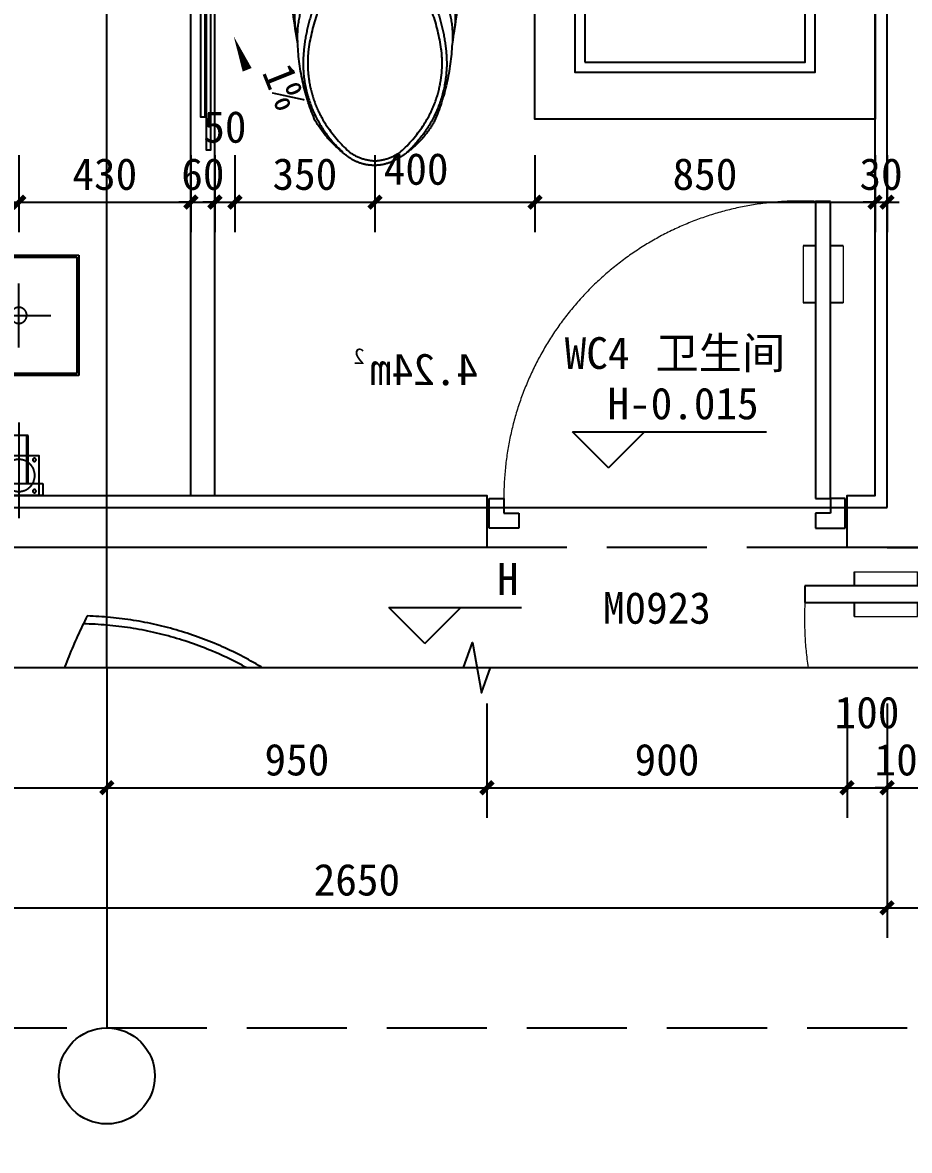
# Model space of a CAD drawing. Header units: millimetres. Extents: x -15 to 66915, y -15 to 18798.
# Drawn here: x 42905 to 45122, y 10256 to 13074 of the extents above; entities that cross this region are included whole.
import ezdxf
from ezdxf.enums import TextEntityAlignment as Align
from ezdxf.xclip import XClip

# ---------------------------------------------------------------- set-up
doc = ezdxf.new("R2010")
doc.units = ezdxf.units.MM
doc.header["$LTSCALE"] = 1000
doc.header["$XCLIPFRAME"] = 2
for name, pattern in [('1#2#楼$0$DOTE', [2.42, 2, -0.2, 0.02, -0.2]), ('105-WC$0$DASH', [0.35, 0.25, -0.1]), ('105-家具-标$0$DASH', [0.35, 0.25, -0.1]), ('DASH', [0.35, 0.25, -0.1])]:
    doc.linetypes.add(name, pattern=pattern)
doc.layers.get('Defpoints').update_dxf_attribs({"color": 4, "linetype": 'DASH'})
for name, color, linetype in [('1#2#楼$0$A-ANNO-AXIS', 3, 'Continuous'), ('1#2#楼$0$A-ANNO-DIM-SYMB', 3, 'Continuous'), ('1#2#楼$0$A-ANNO-DIMS', 3, 'Continuous'), ('1#2#楼$0$A-ANNO-DOTE', 10, '1#2#楼$0$DOTE'), ('1#2#楼$0$A-ANNO-ELEV', 3, 'Continuous'), ('1#2#楼$0$A-ANNO-SYMB', 3, 'Continuous'), ('1#2#楼$0$A-ANNO-TEXT', 7, 'Continuous'), ('1#2#楼$0$A-DOOR-IDEN', 53, 'Continuous'), ('105-WC$0$A-FLOR-SPCL', 225, 'Continuous'), ('105-WC$0$BS-STAIR', 225, 'Continuous'), ('105-WC$0$FF-FIXT', 225, 'Continuous'), ('105-WC$0$FF-洁具及配件', 31, 'Continuous'), ('105-WC$0$洁具', 225, 'Continuous'), ('105-墙体$0$A-DOOR', 51, 'Continuous'), ('105-墙体$0$A-WALL-BLOK', 131, 'Continuous'), ('105-家具-标$0$DS-HIGH CABINET', 47, 'Continuous'), ('105-家具-标$0$DS-HIGH CABINET--02', 35, 'Continuous'), ('105-家具-标$0$DS-NOTES', 225, 'Continuous'), ('105-家具-标$0$FF-FURN', 47, '105-家具-标$0$DASH'), ('105-家具-标$0$fur', 253, 'Continuous'), ('140-墙体$0$A-WALL-BLOK', 131, 'Continuous'), ('AXIS_TEXT', 7, 'Continuous')]:
    doc.layers.add(name, color=color, linetype=linetype)
doc.styles.add('1#2#楼$0$_TCH_DIM', font='')
doc.styles.add('1#2#楼$0$_TCH_DIM_T3', font='')
doc.styles.add('1#2#楼$0$_TCH_WINDOW', font='')
doc.styles.add('105-WC$0$_TCH_SPACE', font='')
doc.styles.add('COMPLEX', font='COMPLEX')
doc.styles.get('1#2#楼$0$_TCH_DIM').set_extended_font_data('SimSun')
doc.styles.get('1#2#楼$0$_TCH_DIM_T3').set_extended_font_data('SimSun')
doc.styles.get('1#2#楼$0$_TCH_WINDOW').set_extended_font_data('SimSun')
doc.styles.get('105-WC$0$_TCH_SPACE').set_extended_font_data('SimSun')
doc.dimstyles.new('1#2#楼$0$_TCH_ARCH&&30', dxfattribs={"dimtxt": 79.303797, "dimasz": 30, "dimexe": 75, "dimexo": 90, "dimgap": 30, "dimtad": 1, "dimdec": 0, "dimzin": 0, "dimdsep": 46, "dimtxsty": '1#2#楼$0$_TCH_DIM_T3', "dimblk": '1#2#楼$0$_ArchTick', "dimcen": 0.09, "dimclrt": 7, "dimazin": 2, "dimtfac": 1, "dimtdec": 0, "dimtix": 1, "dimtmove": 2, "dimatfit": 3, "dimfxl": 100, "dimtolj": 1, "dimtzin": 0, "dimarcsym": 0})

# ---------------------------------------------------------------- blocks, each defined once
blk = doc.blocks.new('*U242')
at = {"layer": '105-家具-标$0$DS-HIGH CABINET', "ltscale": 20}
blk.add_lwpolyline([(0, 0), (0, -550), (2000, -550), (2000, 0)], close=True, dxfattribs=at)
at = {"layer": '105-家具-标$0$DS-HIGH CABINET--02', "linetype": '105-家具-标$0$DASH', "ltscale": 300}
for points in [[(20, -25), (20, -530), (1980, -530), (1980, -25)], [(35, -257.5), (20, -257.5), (20, -292.5), (35, -292.5)], [(1965, -262.5), (35, -262.5), (35, -287.5), (1965, -287.5)], [(1980, -257.5), (1965, -257.5), (1965, -292.5), (1980, -292.5)]]:
    blk.add_lwpolyline(points, close=True, dxfattribs=at)
for points in [[(135.6, -68.9), (36.9, -447.2), (57, -452.4), (119.8, -275), (151.6, -71.5), (135.6, -68.9)], [(156.2, -71.6), (156.2, -462.5), (176.9, -462.5), (192.9, -275), (172.4, -70), (156.2, -71.6)], [(289, -68.9), (190.4, -447.2), (210.4, -452.4), (273.2, -275), (305, -71.5), (289, -68.9)], [(405.6, -68.9), (306.9, -447.2), (327, -452.4), (389.8, -275), (421.6, -71.5), (405.6, -68.9)], [(426.2, -71.6), (426.2, -462.5), (446.9, -462.5), (462.9, -275), (442.4, -70), (426.2, -71.6)], [(559, -68.9), (460.4, -447.2), (480.4, -452.4), (543.2, -275), (575, -71.5), (559, -68.9)], [(675.6, -68.9), (576.9, -447.2), (597, -452.4), (659.8, -275), (691.6, -71.5), (675.6, -68.9)], [(696.2, -71.6), (696.2, -462.5), (716.9, -462.5), (732.9, -275), (712.4, -70), (696.2, -71.6)], [(829, -68.9), (730.4, -447.2), (750.4, -452.4), (813.2, -275), (845, -71.5), (829, -68.9)], [(945.6, -68.9), (846.9, -447.2), (867, -452.4), (929.8, -275), (961.6, -71.5), (945.6, -68.9)], [(966.2, -71.6), (966.2, -462.5), (986.9, -462.5), (1002.9, -275), (982.4, -70), (966.2, -71.6)], [(1099, -68.9), (1000.4, -447.2), (1020.4, -452.4), (1083.2, -275), (1115, -71.5), (1099, -68.9)], [(1215.6, -68.9), (1116.9, -447.2), (1137, -452.4), (1199.8, -275), (1231.6, -71.5), (1215.6, -68.9)], [(1236.2, -71.6), (1236.2, -462.5), (1256.9, -462.5), (1272.9, -275), (1252.4, -70), (1236.2, -71.6)], [(1369, -68.9), (1270.4, -447.2), (1290.4, -452.4), (1353.2, -275), (1385, -71.5), (1369, -68.9)], [(1485.6, -68.9), (1386.9, -447.2), (1407, -452.4), (1469.8, -275), (1501.6, -71.5), (1485.6, -68.9)], [(1506.2, -71.6), (1506.2, -462.5), (1526.9, -462.5), (1542.9, -275), (1522.4, -70), (1506.2, -71.6)], [(1639, -68.9), (1540.4, -447.2), (1560.4, -452.4), (1623.2, -275), (1655, -71.5), (1639, -68.9)], [(1755.6, -68.9), (1656.9, -447.2), (1677, -452.4), (1739.8, -275), (1771.6, -71.5), (1755.6, -68.9)], [(1776.2, -71.6), (1776.2, -462.5), (1796.9, -462.5), (1812.9, -275), (1792.4, -70), (1776.2, -71.6)], [(1909, -68.9), (1810.4, -447.2), (1830.4, -452.4), (1893.2, -275), (1925, -71.5), (1909, -68.9)]]:
    blk.add_lwpolyline(points, dxfattribs=at)
blk = doc.blocks.new('105-家具-标$0$A$C1a57c295')
at = {"layer": '105-家具-标$0$FF-FURN', "linetype": '105-家具-标$0$DASH', "ltscale": 250}
for centre, radius, start, end in [((250, -396.7), 896.7, 75.1372, 104.8628), ((1220, 250), 1220, 169.6111, 190.3889), ((-720, 250), 1220, 349.6111, 10.3889), ((250, 896.7), 896.7, 255.1372, 284.8628)]:
    blk.add_arc(centre, radius, start, end, dxfattribs=at)
at = {"layer": '105-家具-标$0$fur', "linetype": '105-家具-标$0$DASH', "ltscale": 250}
for centre, start, end in [((250, -396.7), 74.5336, 105.4664), ((250, 896.7), 254.5336, 285.4664)]:
    blk.add_arc(centre, 876.7, start, end, dxfattribs=at)
blk = doc.blocks.new('105-家具-标', base_point=(48050, 37750.5))
at = {"layer": 'Defpoints'}
blk.add_lwpolyline([(44800, 41950.5), (48050, 41950.5), (48050, 37750.5), (44800, 37750.5)], close=True, dxfattribs=at)
at = {"ltscale": 20, "xscale": -1, "rotation": 196.5444351653798}
blk.add_blockref('105-家具-标$0$A$C1a57c295', (46930.5, 41671.6, 0), dxfattribs=at)
at = {"layer": '105-家具-标$0$DS-NOTES', "linetype": '105-家具-标$0$DASH', "ltscale": 400, "xscale": -1}
blk.add_blockref('*U242', (48050, 41050.5), dxfattribs=at)
blk = doc.blocks.new('105-墙体$0$$DorLib2D$00000009')
for p, q in [((0.4129, 0.9053), (0.4129, 0.0807)), ((0.4541, 0.9053), (0.4129, 0.9053)), ((0.4541, 0.0807), (0.4541, 0.9053)), ((0.4129, 0.7822), (0.378, 0.7822)), ((0.489, 0.7822), (0.4541, 0.7822)), ((0.4129, 0.6235), (0.378, 0.6235)), ((0.489, 0.6235), (0.4541, 0.6235)), ((-0.4941, 0.0807), (-0.4529, 0.0807)), ((-0.4941, -0.0018), (-0.4941, 0.0807)), ((-0.4529, 0.0807), (-0.4529, 0.0395)), ((0.4129, 0.0807), (0.4541, 0.0807)), ((0.4953, 0.0807), (0.4541, 0.0807)), ((0.4541, 0.0807), (0.4541, 0.0395)), ((0.4953, -0.0018), (0.4953, 0.0807)), ((-0.4529, 0.0395), (-0.4117, 0.0395)), ((-0.4117, 0.0395), (-0.4117, -0.0018)), ((0.4541, 0.0395), (0.4129, 0.0395)), ((0.4129, 0.0395), (0.4129, -0.0018)), ((-0.4941, -0.0018), (-0.4941, -0.0018)), ((-0.4117, -0.0018), (-0.4941, -0.0018)), ((0.4129, -0.0018), (0.4953, -0.0018)), ((0.4953, -0.0018), (0.4953, -0.0018))]:
    blk.add_line(p, q)
at = {"lineweight": 13}
for p, q in [((0.378, 0.7822), (0.378, 0.6235)), ((0.489, 0.7822), (0.489, 0.6235))]:
    blk.add_line(p, q, dxfattribs=at)
blk.add_arc((0.3716, 0.0817), 0.8246, 87.134, 180.0717, dxfattribs=at)
blk = doc.blocks.new('105-墙体')
at = {"layer": '105-墙体$0$A-DOOR'}
blk.add_line((-1750, 4400), (-2650, 4400), dxfattribs=at)
at = {"layer": '105-墙体$0$A-WALL-BLOK'}
for p, q in [((-2750, 4400), (-2750, 6000)), ((-2650, 4400), (-2750, 4400)), ((-2650, 4300), (-2650, 4400)), ((-100, 4400), (-1750, 4400)), ((-1750, 4400), (-1750, 4300)), ((-2750, 4300), (-3350, 4300)), ((-2750, 4300), (-2650, 4300)), ((-1750, 4300), (-100, 4300))]:
    blk.add_line(p, q, dxfattribs=at)
at = {"layer": '105-墙体$0$A-DOOR'}
for p, xscale, yscale, zscale, rotation in [((-2200, 4350), 900, -900, 100, 180), ((-3450, 3750), 1000, -1000, 200, 90)]:
    blk.add_blockref('105-墙体$0$$DorLib2D$00000009', p, dxfattribs=dict(at, xscale=xscale, yscale=yscale, zscale=zscale, rotation=rotation))
blk = doc.blocks.new('105-WC$0$fffterthfhfghfghrtth')
at = {"color": 0, "ltscale": 300}
blk.add_line((-182.2, 0), (56.6, 0), dxfattribs=at)
at = {"color": 0, "linetype": '105-WC$0$DASH', "ltscale": 300}
for points in [[(-300, 150), (-600, 150), (-600, -150), (-300, -150)], [(-305, 145), (-595, 145), (-595, -145), (-305, -145)], [(-30, 60), (-30, -60), (0, -60), (0, 60)], [(-30, 23), (-30, -23), (-150, -23), (-150, 23)], [(-150, -20), (-150, 20), (-30, 20), (-30, -20)]]:
    blk.add_lwpolyline(points, close=True, dxfattribs=at)
for points in [[(-450, 80), (-450, -80)], [(-370, 0), (-530, 0)]]:
    blk.add_lwpolyline(points, dxfattribs=at)
blk.add_circle((-450, 0), 20, dxfattribs=at)
blk = doc.blocks.new('105-WC$0$A$C446C3F73')
at = {"layer": '105-WC$0$A-FLOR-SPCL'}
blk.add_lwpolyline([(-50, -50), (50, -50), (50, 50), (-50, 50)], close=True, dxfattribs=at)
for centre, radius in [((-39.1, 39.1), 4), ((0, 0), 40), ((39.1, 39.1), 4), ((-39.1, -39.1), 4), ((39.1, -39.1), 4)]:
    blk.add_circle(centre, radius, dxfattribs=at)
blk = doc.blocks.new('105-WC$0$A$C569A68CE')
at = {"layer": '105-WC$0$A-FLOR-SPCL'}
for p, q in [((-17.2, -195.2), (-16.1, -195.2)), ((14, -195.2), (15.1, -195.2))]:
    blk.add_line(p, q, dxfattribs=at)
for points in [[(20.6, 14.3), (16.6, 19.5), (11.4, 23.5), (5.4, 25.9), (-1, 26.8), (-7.5, 25.9), (-13.5, 23.5), (-18.7, 19.5), (-22.7, 14.3), (-25.1, 8.3), (-26, 1.8), (-25.1, -4.6), (-22.7, -10.6), (-18.7, -15.8), (-13.5, -19.8), (-7.6, -22.2), (-6.7, -22.7), (-6, -23.2), (-5.4, -24), (-5, -24.8), (-5, -25.7), (-5, -76.2), (-4.9, -77.3), (-4.6, -78.2), (-3.9, -79), (-3, -79.7), (-2.1, -80), (-1, -80.2), (0, -80), (0.9, -79.7), (1.8, -79), (2.5, -78.2), (2.9, -77.3), (3, -76.2), (3, -25.7), (3, -24.8), (3.3, -24), (3.9, -23.2), (4.6, -22.7), (5.5, -22.2), (11.4, -19.8), (16.6, -15.8), (20.6, -10.6), (23.1, -4.6), (24, 1.8), (23.1, 8.3)], [(20.2, 14), (16.3, 19.1), (11.2, 23), (5.3, 25.4), (-1, 26.3), (-7.3, 25.4), (-13.2, 23), (-18.3, 19.1), (-22.2, 14), (-24.6, 8.1), (-25.5, 1.8), (-24.6, -4.5), (-22.2, -10.4), (-18.3, -15.5), (-13.2, -19.4), (-7.3, -21.8), (-6.4, -22.3), (-5.6, -22.9), (-4.9, -23.8), (-4.5, -24.7), (-4.5, -25.7), (-4.5, -76.2), (-4.4, -77.2), (-4.1, -78), (-3.5, -78.7), (-2.7, -79.3), (-1.9, -79.6), (-1, -79.7), (-0.1, -79.6), (0.7, -79.3), (1.5, -78.7), (2.1, -78), (2.4, -77.2), (2.5, -76.2), (2.5, -25.7), (2.5, -24.7), (2.9, -23.8), (3.6, -22.9), (4.4, -22.3), (5.3, -21.8), (11.2, -19.4), (16.3, -15.5), (20.2, -10.4), (22.6, -4.5), (23.5, 1.8), (22.6, 8.1)], [(16, -16.3), (15, -17.1), (15, -190.2), (14.4, -194.3), (12.8, -198.2), (10.3, -201.5), (7, -204), (3.1, -205.6), (-1, -206.2), (-5.2, -205.6), (-9, -204), (-12.3, -201.5), (-14.9, -198.2), (-16.5, -194.3), (-17, -190.2), (-17, -17.1), (-18, -16.3), (-18, -190.2), (-17.5, -194.6), (-15.8, -198.7), (-13.1, -202.2), (-9.5, -204.9), (-5.4, -206.6), (-1, -207.2), (3.4, -206.6), (7.5, -204.9), (11, -202.2), (13.7, -198.7), (15.4, -194.6), (16, -190.2)], [(15, -17.1), (11.4, -19.8), (5.5, -22.2), (4.6, -22.7), (3.9, -23.2), (3.3, -24), (3, -24.8), (3, -25.7), (3, -76.2), (2.8, -77.9), (1.8, -79), (0.5, -80), (-1.6, -80.2), (-3, -79.7), (-3.9, -79), (-4.9, -77.9), (-5, -76.2), (-5, -25.7), (-5, -24.8), (-5.4, -24), (-6, -23.2), (-6.7, -22.7), (-7.6, -22.2), (-13.5, -19.8), (-17, -17.1), (-17, -190.2), (-16.5, -194.3), (-14.9, -198.2), (-12.3, -201.5), (-9, -204), (-5.2, -205.6), (-1, -206.2), (3.1, -205.6), (7, -204), (10.3, -201.5), (12.8, -198.2), (14.4, -194.3), (15, -190.2)]]:
    blk.add_lwpolyline(points, close=True, dxfattribs=at)
blk.add_lwpolyline([(-13.5, -71.5), (-13.5, -71.3), (-13.5, -71.2), (-13.4, -71), (-13.4, -70.8), (-13.3, -70.6), (-13.2, -70.5), (-13.1, -70.3), (-12.9, -70.1), (-12.8, -70), (-12.6, -69.8), (-12.2, -69.5), (-11.7, -69.2), (-11.1, -68.9), (-10.5, -68.6), (-9.9, -68.3), (-9.2, -68.1), (-7.6, -67.7), (-5.8, -67.4), (-4, -67.2), (-2, -67), (-0.1, -67), (1.9, -67.2), (3.7, -67.4), (5.5, -67.7), (7.1, -68.1), (7.8, -68.3), (8.5, -68.6), (9.1, -68.9), (9.6, -69.2), (10.1, -69.5), (10.5, -69.8), (10.7, -70), (10.9, -70.1), (11, -70.3), (11.1, -70.5), (11.2, -70.6), (11.3, -70.8), (11.4, -71), (11.4, -71.2), (11.5, -71.3), (11.5, -71.5), (11.5, -71.7), (11.4, -71.9), (11.4, -72.1), (11.3, -72.2), (11.2, -72.4), (11.1, -72.6), (11, -72.7), (10.9, -72.9), (10.7, -73.1), (10.5, -73.2), (10.1, -73.6), (9.6, -73.9), (9.1, -74.2), (8.5, -74.4), (7.8, -74.7), (7.1, -74.9), (5.5, -75.4), (3.7, -75.7), (1.9, -75.9), (-0.1, -76), (-2, -76), (-4, -75.9), (-5.8, -75.7), (-7.6, -75.4), (-9.2, -74.9), (-9.9, -74.7), (-10.5, -74.4), (-11.1, -74.2), (-11.7, -73.9), (-12.2, -73.6), (-12.6, -73.2), (-12.8, -73.1), (-12.9, -72.9), (-13.1, -72.7), (-13.2, -72.6), (-13.3, -72.4), (-13.4, -72.2), (-13.4, -72.1), (-13.5, -71.9), (-13.5, -71.7), (-13.5, -71.5)], dxfattribs=at)
blk = doc.blocks.new('105-WC$0$A$C05716B03')
at = {"layer": '105-WC$0$A-FLOR-SPCL'}
for points in [[(-100, 400), (500, 400), (500, 0), (-100, 0)], [(475, 25), (-75, 25), (-75, 375), (475, 375)]]:
    blk.add_lwpolyline(points, close=True, dxfattribs=at)
for radius in [36, 23]:
    blk.add_circle((200, 192.2), radius, dxfattribs=at)
blk = doc.blocks.new('105-WC$0$A$C4A066A6E')
at = {"layer": '105-WC$0$FF-FIXT', "color": 8}
blk.add_blockref('105-WC$0$A$C569A68CE', (0, 456.5), dxfattribs=at)
at = {"layer": '105-WC$0$FF-洁具及配件', "color": 8, "ltscale": 0.01, "xscale": -1}
blk.add_blockref('105-WC$0$A$C05716B03', (200, 0), dxfattribs=at)
blk = doc.blocks.new('105-WC$0$dfghrtjrtuj6')
at = {"layer": '105-WC$0$A-FLOR-SPCL'}
for points in [[(-217, 0, 0.071142), (-213, -58.1, 0.019152), (-192.8, -212.4, 0.090609), (-149, -404.1, 0.163158), (-38.2, -508, 0.273043), (72.6, -489.5, 0.094885), (149, -404.1, 0.090609), (192.8, -212.4, 0.019152), (213, -58.1, 0.071142), (217, 0)], [(-165, -12.4, 0.180688), (-197.1, -185.5, -4.705295)], [(-106.5, -6.4, 0.237416), (-193.6, -207.9, -3.87225)], [(-61.3, -50.9), (-61.5, -31.5, 1.018669), (-84.1, -31.5), (-85.1, -51.1)], [(61.3, -50.9), (61.5, -31.5, -1.018669), (84.1, -31.5), (85.1, -51.1)], [(106.5, -6.4, -0.237416), (193.6, -207.9, 3.87225)], [(165, -12.4, -0.180688), (197.1, -185.5, 4.705295)], [(-119.9, -51.4, 0.129606), (-179.5, -259.3, 0.211204), (-80.1, -482.5, 2.252949)], [(105.7, -51.3, -0.095348), (165.9, -224.7, -0.180567), (119.8, -417.3, -0.059956), (65.2, -480.7, -0.149733), (0, -503.9, -0.149733), (-65.2, -480.7, -0.059956), (-119.9, -417.3, -0.180567), (-165.9, -224.7, -0.095348), (-105.7, -51.3, 0.095348)], [(119.9, -51.4, -0.129606), (179.5, -259.3, -0.211204), (80.1, -482.5, -2.252949)]]:
    blk.add_lwpolyline(points, format="xyb", dxfattribs=at)
blk.add_lwpolyline([(-119.9, -51.4), (119.9, -51.4)], dxfattribs=at)
blk = doc.blocks.new('105-WC', base_point=(0, -1800))
at = {"layer": '105-WC$0$A-FLOR-SPCL'}
for points in [[(-1750, -3500), (-1750, -3470), (-1820, -3470), (-1820, -1930), (770, -1930), (770, -3470), (-850, -3470), (-850, -3500)], [(-970, -1930), (-1820, -1930), (-1820, -2530), (-970, -2530), (-970, -2130)]]:
    blk.add_lwpolyline(points, dxfattribs=at)
for points in [[(-134.7, -1929.9), (-144.7, -1929.9), (-144.7, -2524.9), (-134.7, -2524.9)], [(-149, -2012.1), (-159, -2012.1), (-159, -2607.1), (-149, -2607.1)]]:
    blk.add_lwpolyline(points, close=True, dxfattribs=at)
at = {"layer": '105-WC$0$BS-STAIR'}
for points in [[(-170, -3470), (-170, -1929.9)], [(-110, -3470), (-110, -1929.9)]]:
    blk.add_lwpolyline(points, dxfattribs=at)
at = {"layer": 'Defpoints'}
blk.add_lwpolyline([(-1850, -1900), (800, -1900), (800, -3500), (-1850, -3500)], close=True, dxfattribs=at)
at = {"layer": '105-WC$0$A-FLOR-SPCL', "xscale": -1}
blk.add_blockref('105-WC$0$A$C4A066A6E', (-1370, -2412.3), dxfattribs=at)
at = {"layer": '105-WC$0$A-FLOR-SPCL', "rotation": 90.00000000000001}
blk.add_blockref('105-WC$0$A$C446C3F73', (320, -3420), dxfattribs=at)
at = {"layer": '105-WC$0$FF-洁具及配件'}
blk.add_blockref('105-WC$0$dfghrtjrtuj6', (-570, -2130), dxfattribs=at)
at = {"layer": '105-WC$0$洁具', "extrusion": (0, 0, -1), "xscale": -1, "zscale": -1, "rotation": 89.9996984089175}
blk.add_blockref('105-WC$0$fffterthfhfghfghrtth', (-320, -3470), dxfattribs=at)
at = {"layer": 'Defpoints', "style": '105-WC$0$_TCH_SPACE'}
for s, height, p in [('4.24m', 79.3, (-827.8, -3194.3)), ('2', 39.7, (-544.2, -3141.8))]:
    blk.add_text(s, height=height, dxfattribs=at).set_placement(p)
blk = doc.blocks.new('1#2#楼$0$bhgtfv')
ref = blk.add_blockref('105-家具-标', (-6350, -10050), dxfattribs=dict(xscale=-1))
XClip(ref).set_block_clipping_path([(48500.0000000003, 35550.2386765273), (37700.0000000002, 35550.5252865783), (37700.0000000012, 41950.5252865784), (40400.0000000003, 41950.5252865782), (40400.0000000003, 49450.2386765273), (48500.0000000001, 49450.2386765273)])
ref = blk.add_blockref('105-墙体', (-6450, -10150), dxfattribs=dict(xscale=-1))
XClip(ref).set_block_clipping_path([(350, -2100.286610051), (-10450.0000000001, -2100), (-10449.9999999991, 4300.0000000001), (-7750, 4299.9999999999), (-7750, 11799.713389949), (349.9999999998, 11799.713389949)])
ref = blk.add_blockref('105-WC', (-5550, -4050), dxfattribs=dict(xscale=-1))
XClip(ref).set_block_clipping_path([(1250, -10000.2868623872), (-9550.0000000001, -10000.0002523362), (-9549.9999999991, -3600.0002523361), (-6850, -3600.0002523363), (-6850, 3899.7131376128), (1249.9999999997, 3899.7131376128)])
blk = doc.blocks.new('140-墙体')
at = {"layer": '140-墙体$0$A-WALL-BLOK'}
for p, q in [((-8550, 3500.4), (-8550, 1200)), ((-8450, 3500.4), (-8550, 3500.4)), ((-8450, 1200), (-8450, 3500.4))]:
    blk.add_line(p, q, dxfattribs=at)
blk = doc.blocks.new('140-家具-标', base_point=(48250, 37750.5))
at = {"layer": 'Defpoints'}
blk.add_lwpolyline([(52050, 37750.5), (56700, 37750.5), (56700, 45550.5), (52050, 45550.5)], close=True, dxfattribs=at)
blk = doc.blocks.new('1#2#楼$0$BGTVF')
ref = blk.add_blockref('140-墙体', (8550, -11200))
XClip(ref).set_block_clipping_path([(-12550, 3900.0000000001), (-9750, 3900.0000000001), (-9750, 11800.0000000001), (400.0000000001, 11800.0000000001), (400.0000000001, -2099.9999999999), (-12549.9999999999, -2100.0000000001)])
at = {"xscale": -1}
blk.add_blockref('140-家具-标', (8550, -11100), dxfattribs=at)
blk = doc.blocks.new('1#2#楼$0$_ArchTick')
at = {"color": 0, "linetype": 'ByBlock', "const_width": 0.4}
blk.add_lwpolyline([(-0.5, -0.5), (0.5, 0.5)], dxfattribs=at)
blk = doc.blocks.new('*D577')
at = {"layer": '1#2#楼$0$A-ANNO-DIMS', "color": 0, "lineweight": -2, "transparency": 16777216}
for p, q in [((45065.5, 11372.7), (45065.5, 11087.7)), ((45165.4, 11372.7), (45165.4, 11087.7)), ((45065.5, 11162.7), (45035.5, 11162.7)), ((45065.5, 11162.7), (45165.4, 11162.7)), ((45165.4, 11162.7), (45195.4, 11162.7))]:
    blk.add_line(p, q, dxfattribs=at)
at = {"layer": 'Defpoints', "color": 0, "transparency": 16777216}
for p in [(45065.5, 11462.7), (45165.4, 11462.7), (45165.4, 11162.7)]:
    blk.add_point(p, dxfattribs=at)
at = {"layer": '1#2#楼$0$A-ANNO-DIMS', "color": 0, "lineweight": -2, "transparency": 16777216, "xscale": 30, "yscale": 30, "zscale": 30}
blk.add_blockref('1#2#楼$0$_ArchTick', (45065.5, 11162.7), dxfattribs=at)
at = {"layer": '1#2#楼$0$A-ANNO-DIMS', "color": 0, "lineweight": -2, "transparency": 16777216, "xscale": 30, "yscale": 30, "zscale": 30, "rotation": 180}
blk.add_blockref('1#2#楼$0$_ArchTick', (45165.4, 11162.7), dxfattribs=at)
at = {"layer": '1#2#楼$0$A-ANNO-DIMS', "color": 7, "transparency": 16777216, "insert": (45115.4, 11232.3), "char_height": 79.3, "attachment_point": 5, "style": '1#2#楼$0$_TCH_DIM_T3'}
blk.add_mtext('\\A1;100', dxfattribs=at)
blk = doc.blocks.new('*D578')
at = {"layer": '1#2#楼$0$A-ANNO-DIMS', "color": 0, "lineweight": -2, "transparency": 16777216}
for p, q in [((44965.5, 11372.7), (44965.5, 11087.7)), ((45065.5, 11372.7), (45065.5, 11087.7)), ((44965.5, 11162.7), (45065.5, 11162.7))]:
    blk.add_line(p, q, dxfattribs=at)
at = {"layer": 'Defpoints', "color": 0, "transparency": 16777216}
for p in [(44965.5, 11462.7), (45065.5, 11462.7), (45065.5, 11162.7)]:
    blk.add_point(p, dxfattribs=at)
at = {"layer": '1#2#楼$0$A-ANNO-DIMS', "color": 0, "lineweight": -2, "transparency": 16777216, "xscale": 30, "yscale": 30, "zscale": 30, "rotation": 180}
blk.add_blockref('1#2#楼$0$_ArchTick', (44965.5, 11162.7), dxfattribs=at)
at = {"layer": '1#2#楼$0$A-ANNO-DIMS', "color": 0, "lineweight": -2, "transparency": 16777216, "xscale": 30, "yscale": 30, "zscale": 30}
blk.add_blockref('1#2#楼$0$_ArchTick', (45065.5, 11162.7), dxfattribs=at)
at = {"layer": '1#2#楼$0$A-ANNO-DIMS', "color": 7, "transparency": 16777216, "insert": (45015.5, 11350.2), "char_height": 79.3, "attachment_point": 5, "style": '1#2#楼$0$_TCH_DIM_T3'}
blk.add_mtext('\\A1;100', dxfattribs=at)
blk = doc.blocks.new('*D579')
at = {"layer": '1#2#楼$0$A-ANNO-DIMS', "color": 0, "lineweight": -2, "transparency": 16777216}
for p, q in [((44065.5, 11372.7), (44065.5, 11087.7)), ((44965.5, 11372.7), (44965.5, 11087.7)), ((44065.5, 11162.7), (44965.5, 11162.7))]:
    blk.add_line(p, q, dxfattribs=at)
at = {"layer": 'Defpoints', "color": 0, "transparency": 16777216}
for p in [(44065.5, 11462.7), (44965.5, 11462.7), (44965.5, 11162.7)]:
    blk.add_point(p, dxfattribs=at)
at = {"layer": '1#2#楼$0$A-ANNO-DIMS', "color": 0, "lineweight": -2, "transparency": 16777216, "xscale": 30, "yscale": 30, "zscale": 30, "rotation": 180}
blk.add_blockref('1#2#楼$0$_ArchTick', (44065.5, 11162.7), dxfattribs=at)
at = {"layer": '1#2#楼$0$A-ANNO-DIMS', "color": 0, "lineweight": -2, "transparency": 16777216, "xscale": 30, "yscale": 30, "zscale": 30}
blk.add_blockref('1#2#楼$0$_ArchTick', (44965.5, 11162.7), dxfattribs=at)
at = {"layer": '1#2#楼$0$A-ANNO-DIMS', "color": 7, "transparency": 16777216, "insert": (44515.5, 11232.3), "char_height": 79.3, "attachment_point": 5, "style": '1#2#楼$0$_TCH_DIM_T3'}
blk.add_mtext('\\A1;900', dxfattribs=at)
blk = doc.blocks.new('*D580')
at = {"layer": '1#2#楼$0$A-ANNO-DIMS', "color": 0, "lineweight": -2, "transparency": 16777216}
for p, q in [((43115.5, 11372.7), (43115.5, 11087.7)), ((44065.5, 11372.7), (44065.5, 11087.7)), ((43115.5, 11162.7), (44065.5, 11162.7))]:
    blk.add_line(p, q, dxfattribs=at)
at = {"layer": 'Defpoints', "color": 0, "transparency": 16777216}
for p in [(43115.5, 11462.7), (44065.5, 11462.7), (44065.5, 11162.7)]:
    blk.add_point(p, dxfattribs=at)
at = {"layer": '1#2#楼$0$A-ANNO-DIMS', "color": 0, "lineweight": -2, "transparency": 16777216, "xscale": 30, "yscale": 30, "zscale": 30, "rotation": 180}
blk.add_blockref('1#2#楼$0$_ArchTick', (43115.5, 11162.7), dxfattribs=at)
at = {"layer": '1#2#楼$0$A-ANNO-DIMS', "color": 0, "lineweight": -2, "transparency": 16777216, "xscale": 30, "yscale": 30, "zscale": 30}
blk.add_blockref('1#2#楼$0$_ArchTick', (44065.5, 11162.7), dxfattribs=at)
at = {"layer": '1#2#楼$0$A-ANNO-DIMS', "color": 7, "transparency": 16777216, "insert": (43590.5, 11232.3), "char_height": 79.3, "attachment_point": 5, "style": '1#2#楼$0$_TCH_DIM_T3'}
blk.add_mtext('\\A1;950', dxfattribs=at)
blk = doc.blocks.new('*D581')
at = {"layer": '1#2#楼$0$A-ANNO-DIMS', "color": 0, "lineweight": -2, "transparency": 16777216}
for p, q in [((42415.5, 11372.7), (42415.5, 11087.7)), ((43115.5, 11372.7), (43115.5, 11087.7)), ((42415.5, 11162.7), (43115.5, 11162.7))]:
    blk.add_line(p, q, dxfattribs=at)
at = {"layer": 'Defpoints', "color": 0, "transparency": 16777216}
for p in [(42415.5, 11462.7), (43115.5, 11462.7), (43115.5, 11162.7)]:
    blk.add_point(p, dxfattribs=at)
at = {"layer": '1#2#楼$0$A-ANNO-DIMS', "color": 0, "lineweight": -2, "transparency": 16777216, "xscale": 30, "yscale": 30, "zscale": 30, "rotation": 180}
blk.add_blockref('1#2#楼$0$_ArchTick', (42415.5, 11162.7), dxfattribs=at)
at = {"layer": '1#2#楼$0$A-ANNO-DIMS', "color": 0, "lineweight": -2, "transparency": 16777216, "xscale": 30, "yscale": 30, "zscale": 30}
blk.add_blockref('1#2#楼$0$_ArchTick', (43115.5, 11162.7), dxfattribs=at)
at = {"layer": '1#2#楼$0$A-ANNO-DIMS', "color": 7, "transparency": 16777216, "insert": (42765.5, 11232.3), "char_height": 79.3, "attachment_point": 5, "style": '1#2#楼$0$_TCH_DIM_T3'}
blk.add_mtext('\\A1;700', dxfattribs=at)
blk = doc.blocks.new('*D583')
at = {"layer": '1#2#楼$0$A-ANNO-DIMS', "color": 0, "lineweight": -2, "transparency": 16777216}
for p, q in [((45065.5, 11372.7), (45065.5, 10787.7)), ((45865.5, 11372.7), (45865.5, 10787.7)), ((45065.5, 10862.7), (45865.5, 10862.7))]:
    blk.add_line(p, q, dxfattribs=at)
at = {"layer": 'Defpoints', "color": 0, "transparency": 16777216}
for p in [(45065.5, 11462.7), (45865.5, 11462.7), (45865.5, 10862.7)]:
    blk.add_point(p, dxfattribs=at)
at = {"layer": '1#2#楼$0$A-ANNO-DIMS', "color": 0, "lineweight": -2, "transparency": 16777216, "xscale": 30, "yscale": 30, "zscale": 30, "rotation": 180}
blk.add_blockref('1#2#楼$0$_ArchTick', (45065.5, 10862.7), dxfattribs=at)
at = {"layer": '1#2#楼$0$A-ANNO-DIMS', "color": 0, "lineweight": -2, "transparency": 16777216, "xscale": 30, "yscale": 30, "zscale": 30}
blk.add_blockref('1#2#楼$0$_ArchTick', (45865.5, 10862.7), dxfattribs=at)
at = {"layer": '1#2#楼$0$A-ANNO-DIMS', "color": 7, "transparency": 16777216, "insert": (45465.5, 10932.3), "char_height": 79.3, "attachment_point": 5, "style": '1#2#楼$0$_TCH_DIM_T3'}
blk.add_mtext('\\A1;800', dxfattribs=at)
blk = doc.blocks.new('*D584')
at = {"layer": '1#2#楼$0$A-ANNO-DIMS', "color": 0, "lineweight": -2, "transparency": 16777216}
for p, q in [((42415.5, 11372.7), (42415.5, 10787.7)), ((45065.5, 11372.7), (45065.5, 10787.7)), ((42415.5, 10862.7), (45065.5, 10862.7))]:
    blk.add_line(p, q, dxfattribs=at)
at = {"layer": 'Defpoints', "color": 0, "transparency": 16777216}
for p in [(42415.5, 11462.7), (45065.5, 11462.7), (45065.5, 10862.7)]:
    blk.add_point(p, dxfattribs=at)
at = {"layer": '1#2#楼$0$A-ANNO-DIMS', "color": 0, "lineweight": -2, "transparency": 16777216, "xscale": 30, "yscale": 30, "zscale": 30, "rotation": 180}
blk.add_blockref('1#2#楼$0$_ArchTick', (42415.5, 10862.7), dxfattribs=at)
at = {"layer": '1#2#楼$0$A-ANNO-DIMS', "color": 0, "lineweight": -2, "transparency": 16777216, "xscale": 30, "yscale": 30, "zscale": 30}
blk.add_blockref('1#2#楼$0$_ArchTick', (45065.5, 10862.7), dxfattribs=at)
at = {"layer": '1#2#楼$0$A-ANNO-DIMS', "color": 7, "transparency": 16777216, "insert": (43740.5, 10932.3), "char_height": 79.3, "attachment_point": 5, "style": '1#2#楼$0$_TCH_DIM_T3'}
blk.add_mtext('\\A1;2650', dxfattribs=at)
blk = doc.blocks.new('_AXISO')
blk.add_circle((0, 0), 0.5)
at = {"layer": 'AXIS_TEXT', "style": 'COMPLEX', "width": 1.041667}
blk.add_attdef('A', text='', height=0.56, dxfattribs=at).set_placement((-0.25, -0.28), (0.25, -0.28), align=Align.FIT)
blk = doc.blocks.new('*D870')
at = {"layer": '1#2#楼$0$A-ANNO-DIMS', "color": 0, "lineweight": -2, "transparency": 16777216}
for p, q in [((42415.5, 12742.7), (42415.5, 12550.5)), ((42895.5, 12742.7), (42895.5, 12550.5)), ((42415.5, 12625.5), (42895.5, 12625.5))]:
    blk.add_line(p, q, dxfattribs=at)
at = {"layer": 'Defpoints', "color": 0, "transparency": 16777216}
for p in [(42415.5, 12832.7), (42895.5, 12832.7), (42895.5, 12625.5)]:
    blk.add_point(p, dxfattribs=at)
at = {"layer": '1#2#楼$0$A-ANNO-DIMS', "color": 0, "lineweight": -2, "transparency": 16777216, "xscale": 30, "yscale": 30, "zscale": 30, "rotation": 180}
blk.add_blockref('1#2#楼$0$_ArchTick', (42415.5, 12625.5), dxfattribs=at)
at = {"layer": '1#2#楼$0$A-ANNO-DIMS', "color": 0, "lineweight": -2, "transparency": 16777216, "xscale": 30, "yscale": 30, "zscale": 30}
blk.add_blockref('1#2#楼$0$_ArchTick', (42895.5, 12625.5), dxfattribs=at)
at = {"layer": '1#2#楼$0$A-ANNO-DIMS', "color": 7, "transparency": 16777216, "insert": (42655.5, 12695.2), "char_height": 79.3, "attachment_point": 5, "style": '1#2#楼$0$_TCH_DIM_T3'}
blk.add_mtext('\\A1;480', dxfattribs=at)
blk = doc.blocks.new('*D871')
at = {"layer": '1#2#楼$0$A-ANNO-DIMS', "color": 0, "lineweight": -2, "transparency": 16777216}
for p, q in [((42895.5, 12742.7), (42895.5, 12550.5)), ((43325.5, 12742.7), (43325.5, 12550.5)), ((42895.5, 12625.5), (43325.5, 12625.5))]:
    blk.add_line(p, q, dxfattribs=at)
at = {"layer": 'Defpoints', "color": 0, "transparency": 16777216}
for p in [(42895.5, 12832.7), (43325.5, 12832.7), (43325.5, 12625.5)]:
    blk.add_point(p, dxfattribs=at)
at = {"layer": '1#2#楼$0$A-ANNO-DIMS', "color": 0, "lineweight": -2, "transparency": 16777216, "xscale": 30, "yscale": 30, "zscale": 30, "rotation": 180}
blk.add_blockref('1#2#楼$0$_ArchTick', (42895.5, 12625.5), dxfattribs=at)
at = {"layer": '1#2#楼$0$A-ANNO-DIMS', "color": 0, "lineweight": -2, "transparency": 16777216, "xscale": 30, "yscale": 30, "zscale": 30}
blk.add_blockref('1#2#楼$0$_ArchTick', (43325.5, 12625.5), dxfattribs=at)
at = {"layer": '1#2#楼$0$A-ANNO-DIMS', "color": 7, "transparency": 16777216, "insert": (43110.5, 12695.2), "char_height": 79.3, "attachment_point": 5, "style": '1#2#楼$0$_TCH_DIM_T3'}
blk.add_mtext('\\A1;430', dxfattribs=at)
blk = doc.blocks.new('*D872')
at = {"layer": '1#2#楼$0$A-ANNO-DIMS', "color": 0, "lineweight": -2, "transparency": 16777216}
for p, q in [((43325.5, 12742.7), (43325.5, 12550.5)), ((43385.5, 12742.7), (43385.5, 12550.5)), ((43325.5, 12625.5), (43295.5, 12625.5)), ((43325.5, 12625.5), (43385.5, 12625.5)), ((43385.5, 12625.5), (43415.5, 12625.5))]:
    blk.add_line(p, q, dxfattribs=at)
at = {"layer": 'Defpoints', "color": 0, "transparency": 16777216}
for p in [(43325.5, 12832.7), (43385.5, 12832.7), (43385.5, 12625.5)]:
    blk.add_point(p, dxfattribs=at)
at = {"layer": '1#2#楼$0$A-ANNO-DIMS', "color": 0, "lineweight": -2, "transparency": 16777216, "xscale": 30, "yscale": 30, "zscale": 30}
blk.add_blockref('1#2#楼$0$_ArchTick', (43325.5, 12625.5), dxfattribs=at)
at = {"layer": '1#2#楼$0$A-ANNO-DIMS', "color": 0, "lineweight": -2, "transparency": 16777216, "xscale": 30, "yscale": 30, "zscale": 30, "rotation": 180}
blk.add_blockref('1#2#楼$0$_ArchTick', (43385.5, 12625.5), dxfattribs=at)
at = {"layer": '1#2#楼$0$A-ANNO-DIMS', "color": 7, "transparency": 16777216, "insert": (43355.5, 12695.2), "char_height": 79.3, "attachment_point": 5, "style": '1#2#楼$0$_TCH_DIM_T3'}
blk.add_mtext('\\A1;60', dxfattribs=at)
blk = doc.blocks.new('*D873')
at = {"layer": '1#2#楼$0$A-ANNO-DIMS', "color": 0, "lineweight": -2, "transparency": 16777216}
for p, q in [((43385.5, 12742.7), (43385.5, 12550.5)), ((43435.5, 12742.7), (43435.5, 12550.5)), ((43385.5, 12625.5), (43355.5, 12625.5)), ((43385.5, 12625.5), (43435.5, 12625.5)), ((43435.5, 12625.5), (43465.5, 12625.5))]:
    blk.add_line(p, q, dxfattribs=at)
at = {"layer": 'Defpoints', "color": 0, "transparency": 16777216}
for p in [(43385.5, 12832.7), (43435.5, 12832.7), (43435.5, 12625.5)]:
    blk.add_point(p, dxfattribs=at)
at = {"layer": '1#2#楼$0$A-ANNO-DIMS', "color": 0, "lineweight": -2, "transparency": 16777216, "xscale": 30, "yscale": 30, "zscale": 30}
blk.add_blockref('1#2#楼$0$_ArchTick', (43385.5, 12625.5), dxfattribs=at)
at = {"layer": '1#2#楼$0$A-ANNO-DIMS', "color": 0, "lineweight": -2, "transparency": 16777216, "xscale": 30, "yscale": 30, "zscale": 30, "rotation": 180}
blk.add_blockref('1#2#楼$0$_ArchTick', (43435.5, 12625.5), dxfattribs=at)
at = {"layer": '1#2#楼$0$A-ANNO-DIMS', "color": 7, "transparency": 16777216, "insert": (43410.5, 12813), "char_height": 79.3, "attachment_point": 5, "style": '1#2#楼$0$_TCH_DIM_T3'}
blk.add_mtext('\\A1;50', dxfattribs=at)
blk = doc.blocks.new('*D874')
at = {"layer": '1#2#楼$0$A-ANNO-DIMS', "color": 0, "lineweight": -2, "transparency": 16777216}
for p, q in [((43435.5, 12742.7), (43435.5, 12550.5)), ((43785.5, 12742.7), (43785.5, 12550.5)), ((43435.5, 12625.5), (43785.5, 12625.5))]:
    blk.add_line(p, q, dxfattribs=at)
at = {"layer": 'Defpoints', "color": 0, "transparency": 16777216}
for p in [(43435.5, 12832.7), (43785.5, 12832.7), (43785.5, 12625.5)]:
    blk.add_point(p, dxfattribs=at)
at = {"layer": '1#2#楼$0$A-ANNO-DIMS', "color": 0, "lineweight": -2, "transparency": 16777216, "xscale": 30, "yscale": 30, "zscale": 30, "rotation": 180}
blk.add_blockref('1#2#楼$0$_ArchTick', (43435.5, 12625.5), dxfattribs=at)
at = {"layer": '1#2#楼$0$A-ANNO-DIMS', "color": 0, "lineweight": -2, "transparency": 16777216, "xscale": 30, "yscale": 30, "zscale": 30}
blk.add_blockref('1#2#楼$0$_ArchTick', (43785.5, 12625.5), dxfattribs=at)
at = {"layer": '1#2#楼$0$A-ANNO-DIMS', "color": 7, "transparency": 16777216, "insert": (43610.5, 12695.2), "char_height": 79.3, "attachment_point": 5, "style": '1#2#楼$0$_TCH_DIM_T3'}
blk.add_mtext('\\A1;350', dxfattribs=at)
blk = doc.blocks.new('*D875')
at = {"layer": '1#2#楼$0$A-ANNO-DIMS', "color": 0, "lineweight": -2, "transparency": 16777216}
for p, q in [((43785.5, 12742.7), (43785.5, 12550.5)), ((44185.5, 12742.7), (44185.5, 12550.5)), ((43785.5, 12625.5), (44185.5, 12625.5))]:
    blk.add_line(p, q, dxfattribs=at)
at = {"layer": 'Defpoints', "color": 0, "transparency": 16777216}
for p in [(43785.5, 12832.7), (44185.5, 12832.7), (44185.5, 12625.5)]:
    blk.add_point(p, dxfattribs=at)
at = {"layer": '1#2#楼$0$A-ANNO-DIMS', "color": 0, "lineweight": -2, "transparency": 16777216, "xscale": 30, "yscale": 30, "zscale": 30, "rotation": 180}
blk.add_blockref('1#2#楼$0$_ArchTick', (43785.5, 12625.5), dxfattribs=at)
at = {"layer": '1#2#楼$0$A-ANNO-DIMS', "color": 0, "lineweight": -2, "transparency": 16777216, "xscale": 30, "yscale": 30, "zscale": 30}
blk.add_blockref('1#2#楼$0$_ArchTick', (44185.5, 12625.5), dxfattribs=at)
at = {"layer": '1#2#楼$0$A-ANNO-DIMS', "color": 7, "transparency": 16777216, "insert": (43888.6, 12708), "char_height": 79.3, "attachment_point": 5, "style": '1#2#楼$0$_TCH_DIM_T3'}
blk.add_mtext('\\A1;400', dxfattribs=at)
blk = doc.blocks.new('*D876')
at = {"layer": '1#2#楼$0$A-ANNO-DIMS', "color": 0, "lineweight": -2, "transparency": 16777216}
for p, q in [((44185.5, 12742.7), (44185.5, 12550.5)), ((45035.5, 12742.7), (45035.5, 12550.5)), ((44185.5, 12625.5), (45035.5, 12625.5))]:
    blk.add_line(p, q, dxfattribs=at)
at = {"layer": 'Defpoints', "color": 0, "transparency": 16777216}
for p in [(44185.5, 12832.7), (45035.5, 12832.7), (45035.5, 12625.5)]:
    blk.add_point(p, dxfattribs=at)
at = {"layer": '1#2#楼$0$A-ANNO-DIMS', "color": 0, "lineweight": -2, "transparency": 16777216, "xscale": 30, "yscale": 30, "zscale": 30, "rotation": 180}
blk.add_blockref('1#2#楼$0$_ArchTick', (44185.5, 12625.5), dxfattribs=at)
at = {"layer": '1#2#楼$0$A-ANNO-DIMS', "color": 0, "lineweight": -2, "transparency": 16777216, "xscale": 30, "yscale": 30, "zscale": 30}
blk.add_blockref('1#2#楼$0$_ArchTick', (45035.5, 12625.5), dxfattribs=at)
at = {"layer": '1#2#楼$0$A-ANNO-DIMS', "color": 7, "transparency": 16777216, "insert": (44610.5, 12695.2), "char_height": 79.3, "attachment_point": 5, "style": '1#2#楼$0$_TCH_DIM_T3'}
blk.add_mtext('\\A1;850', dxfattribs=at)
blk = doc.blocks.new('*D877')
at = {"layer": '1#2#楼$0$A-ANNO-DIMS', "color": 0, "lineweight": -2, "transparency": 16777216}
for p, q in [((45035.5, 12742.7), (45035.5, 12550.5)), ((45065.5, 12742.7), (45065.5, 12550.5)), ((45035.5, 12625.5), (45005.5, 12625.5)), ((45035.5, 12625.5), (45065.5, 12625.5)), ((45065.5, 12625.5), (45095.5, 12625.5))]:
    blk.add_line(p, q, dxfattribs=at)
at = {"layer": 'Defpoints', "color": 0, "transparency": 16777216}
for p in [(45035.5, 12832.7), (45065.5, 12832.7), (45065.5, 12625.5)]:
    blk.add_point(p, dxfattribs=at)
at = {"layer": '1#2#楼$0$A-ANNO-DIMS', "color": 0, "lineweight": -2, "transparency": 16777216, "xscale": 30, "yscale": 30, "zscale": 30}
blk.add_blockref('1#2#楼$0$_ArchTick', (45035.5, 12625.5), dxfattribs=at)
at = {"layer": '1#2#楼$0$A-ANNO-DIMS', "color": 0, "lineweight": -2, "transparency": 16777216, "xscale": 30, "yscale": 30, "zscale": 30, "rotation": 180}
blk.add_blockref('1#2#楼$0$_ArchTick', (45065.5, 12625.5), dxfattribs=at)
at = {"layer": '1#2#楼$0$A-ANNO-DIMS', "color": 7, "transparency": 16777216, "insert": (45050.5, 12695.2), "char_height": 79.3, "attachment_point": 5, "style": '1#2#楼$0$_TCH_DIM_T3'}
blk.add_mtext('\\A1;30', dxfattribs=at)
blk = doc.blocks.new('1#2#楼')
ref = blk.add_blockref('1#2#楼$0$bhgtfv', (48765.5, 17612.7))
XClip(ref).set_block_clipping_path([(-6850, -6150.0000760176), (-2600, -1749.9997476638)])
ref = blk.add_blockref('1#2#楼$0$BGTVF', (44795.5, 18662.7))
XClip(ref).set_block_clipping_path([(4450, -7200), (9050.0000531961, -2800)])
at = {"layer": '1#2#楼$0$A-ANNO-AXIS', "xscale": 240, "yscale": 240, "zscale": 240}
blk.add_blockref('_AXISO', (43115.5, 10442.7), dxfattribs=at)
at = {"layer": '1#2#楼$0$A-ANNO-AXIS'}
blk.add_line((43115.5, 11462.7), (43115.5, 10562.7), dxfattribs=at)
at = {"layer": '1#2#楼$0$A-ANNO-DIM-SYMB'}
blk.add_lwpolyline([(43550.2, 12746.5, 0, 0, 0), (43432.7, 13039.7, 0, 24, 0), (43466.2, 12956.2, 0, 0, 0)], format="xyseb", dxfattribs=at)
at = {"layer": '1#2#楼$0$A-ANNO-DOTE'}
blk.add_lwpolyline([(43115.5, 11462.7), (43115.5, 15862.7)], dxfattribs=at)
at = {"layer": '1#2#楼$0$A-ANNO-ELEV', "color": 6}
for p, q in [((44369.2, 11961.5), (44279.2, 12051.5)), ((44279.2, 12051.5), (44764, 12051.5)), ((44369.2, 11961.5), (44459.2, 12051.5)), ((43910.1, 11523), (43820.1, 11613)), ((43820.1, 11613), (44152.3, 11613)), ((43910.1, 11523), (44000.1, 11613))]:
    blk.add_line(p, q, dxfattribs=at)
at = {"layer": '1#2#楼$0$A-ANNO-SYMB'}
blk.add_lwpolyline([(41735.5, 11462.7), (44006.7, 11462.7), (44029.6, 11525.7), (44051.9, 11399.7), (44074.2, 11462.7), (46345.5, 11462.7)], dxfattribs=at)
at = {"layer": 'Defpoints'}
for points in [[(41015.5, 10562.7), (47065.5, 10562.7), (47065.5, 16762.7), (41015.5, 16762.7)], [(41315.5, 10862.7), (46765.5, 10862.7), (46765.5, 16462.7), (41315.5, 16462.7)], [(41615.5, 11162.7), (46465.5, 11162.7), (46465.5, 16162.7), (41615.5, 16162.7)]]:
    blk.add_lwpolyline(points, close=True, dxfattribs=at)
at = {"layer": 'Defpoints', "ltscale": 800}
blk.add_lwpolyline([(41915.5, 11462.7), (46165.5, 11462.7), (46165.5, 15862.7), (41915.5, 15862.7)], close=True, dxfattribs=at)
at = {"layer": '1#2#楼$0$A-ANNO-TEXT', "color": 7, "style": '1#2#楼$0$_TCH_DIM'}
blk.add_text('1%', height=79.3, rotation=291.8241, dxfattribs=at).set_placement((43502.5, 12950.3))
for s, p in [('H-0.015', (44366.9, 12083)), ('H', (44090.6, 11644.5))]:
    blk.add_text(s, height=79.3, dxfattribs=at).set_placement(p)
at = {"layer": '1#2#楼$0$A-DOOR-IDEN', "style": '1#2#楼$0$_TCH_WINDOW'}
for s, p in [('WC4', (44259.9, 12208.9)), ('卫生间', (44486.7, 12208.9)), ('M0923', (44355.5, 11572.3))]:
    blk.add_text(s, height=79.3, dxfattribs=at).set_placement(p)
at = {"layer": '1#2#楼$0$A-ANNO-DIMS'}
for base, p1, p2, picture, middle in [((43435.5, 12625.5), (43385.5, 12832.7), (43435.5, 12832.7), '*D873', (43410.5, 12813)), ((44185.5, 12625.5), (43785.5, 12832.7), (44185.5, 12832.7), '*D875', (43888.6, 12708)), ((45065.5, 11162.7), (44965.5, 11462.7), (45065.5, 11462.7), '*D578', (45015.5, 11350.2))]:
    dim = blk.add_linear_dim(base=base, p1=p1, p2=p2, angle=0, dimstyle='1#2#楼$0$_TCH_ARCH&&30', dxfattribs=at)
    dim.commit()
    dim.dimension.update_dxf_attribs({"geometry": picture, "text_midpoint": middle, "dimtype": 161})
for p1, p2, distance, picture, middle in [((42415.5, 12832.7), (42895.5, 12832.7), -207.2, '*D870', (42655.5, 12695.2)), ((42895.5, 12832.7), (43325.5, 12832.7), -207.2, '*D871', (43110.5, 12695.2)), ((43325.5, 12832.7), (43385.5, 12832.7), -207.2, '*D872', (43355.5, 12695.2)), ((43435.5, 12832.7), (43785.5, 12832.7), -207.2, '*D874', (43610.5, 12695.2)), ((44185.5, 12832.7), (45035.5, 12832.7), -207.2, '*D876', (44610.5, 12695.2)), ((45035.5, 12832.7), (45065.5, 12832.7), -207.2, '*D877', (45050.5, 12695.2)), ((42415.5, 11462.7), (43115.5, 11462.7), -300, '*D581', (42765.5, 11232.3)), ((42415.5, 11462.7), (45065.5, 11462.7), -600, '*D584', (43740.5, 10932.3)), ((43115.5, 11462.7), (44065.5, 11462.7), -300, '*D580', (43590.5, 11232.3)), ((44065.5, 11462.7), (44965.5, 11462.7), -300, '*D579', (44515.5, 11232.3)), ((45065.5, 11462.7), (45165.4, 11462.7), -300, '*D577', (45115.4, 11232.3)), ((45065.5, 11462.7), (45865.5, 11462.7), -600, '*D583', (45465.5, 10932.3))]:
    dim = blk.add_aligned_dim(p1=p1, p2=p2, distance=distance, dimstyle='1#2#楼$0$_TCH_ARCH&&30', dxfattribs=at)
    dim.commit()
    dim.dimension.update_dxf_attribs({"geometry": picture, "text_midpoint": middle})

msp = doc.modelspace()

# ---------------------------------------------------------------- block references
msp.add_blockref('1#2#楼', (0, 0))

doc.saveas('drawing.dxf')
